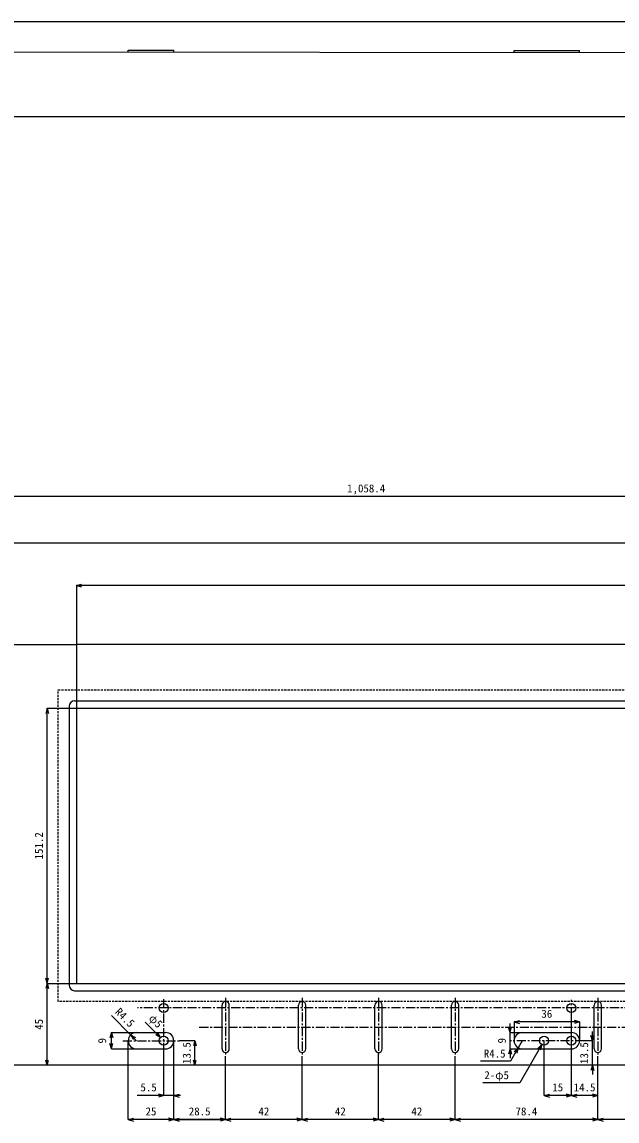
# Model space of a CAD drawing. Units: millimetres on the paper. Extents: x -1340 to 347, y -1042 to 475.
# Drawn here: x -438 to -111, y -132 to 472 of the extents above; entities that cross this region are included whole.
import ezdxf
from ezdxf.enums import TextEntityAlignment as Align

# ---------------------------------------------------------------- set-up
doc = ezdxf.new("R2010")
doc.units = ezdxf.units.MM
doc.linetypes.add('CHAIN1', pattern=[8, 5, -1, 1, -1])
doc.linetypes.add('DASHED1', pattern=[1.8, 1.2, -0.6])
doc.layers.add('0-0_外形図', color=7, linetype='Continuous')
doc.layers.add('0-1_寸法線', color=4, linetype='Continuous')
doc.styles.add('ＭＳ ゴシック', font='')
doc.styles.get('ＭＳ ゴシック').set_extended_font_data('MS Gothic')

msp = doc.modelspace()

# ---------------------------------------------------------------- linework, layer by layer
at = {"layer": '0-0_外形図'}
for p, q in [((275.406, 471.664), (-455.994, 471.664)), ((-465.826, 455.28), (275.406, 454.664)), ((-379.494, 455.208), (-379.494, 456.208)), ((-379.494, 456.208), (-354.494, 456.208)), ((-354.494, 455.188), (-354.494, 456.188)), ((-167.594, 455.032), (-167.594, 456.032)), ((-167.594, 456.032), (-131.594, 456.032)), ((-131.594, 455.002), (-131.594, 456.002)), ((-757.994, 419.664), (275.406, 419.664)), ((-448.158, 129.664), (-407.994, 129.664)), ((270.406, 129.664), (-407.994, 129.664)), ((-408.994, 98.664), (219.406, 98.664)), ((-411.994, 95.664), (-411.994, -57.536)), ((-407.994, 94.664), (-407.994, -56.536)), ((-407.994, -56.536), (218.406, -56.536)), ((-408.994, -60.536), (219.406, -60.536)), ((-327.994, -92.536), (-327.994, -68.536)), ((-323.994, -92.536), (-323.994, -68.536)), ((-285.994, -92.536), (-285.994, -68.536)), ((-281.994, -92.536), (-281.994, -68.536)), ((-243.994, -92.536), (-243.994, -68.536)), ((-239.994, -92.536), (-239.994, -68.536)), ((-201.994, -92.536), (-201.994, -68.536)), ((-197.994, -92.536), (-197.994, -68.536)), ((-123.594, -92.536), (-123.594, -68.536)), ((-119.594, -92.536), (-119.594, -68.536)), ((-374.994, -83.536), (-358.994, -83.536)), ((-163.094, -83.536), (-136.094, -83.536)), ((-374.994, -92.536), (-358.994, -92.536)), ((-163.094, -92.536), (-136.094, -92.536)), ((270.406, -101.536), (-767.994, -101.536))]:
    msp.add_line(p, q, dxfattribs=at)
at = {"layer": '0-0_外形図', "color": 4}
msp.add_line((-388.763, -56.536), (-136.094, -56.536), dxfattribs=at)
at = {"layer": '0-0_外形図', "color": 5, "linetype": 'DASHED1'}
msp.add_line((228.406, -66.536), (-417.994, -66.536), dxfattribs=at)
msp.add_lwpolyline([(-417.994, -66.536), (-417.994, 104.664), (228.406, 104.664), (228.406, -66.536)], dxfattribs=at)
at = {"layer": '0-0_外形図'}
msp.add_lwpolyline([(-407.994, 94.664), (218.406, 94.664), (218.406, -56.536)], dxfattribs=at)
for centre in [(-359.994, -70.036), (-136.094, -70.036), (-359.994, -88.036), (-151.094, -88.036), (-136.094, -88.036)]:
    msp.add_circle(centre, 2.5, dxfattribs=at)
for centre, radius, start, end in [((-408.994, 95.664), 3, 90, 180), ((-408.994, -57.536), 3, 180, 270), ((-325.994, -68.536), 2, 0, 180), ((-283.994, -68.536), 2, 0, 180), ((-241.994, -68.536), 2, 0, 180), ((-199.994, -68.536), 2, 0, 180), ((-121.594, -68.536), 2, 0, 180), ((-374.994, -88.036), 4.5, 90, 270), ((-358.994, -88.036), 4.5, 270, 90), ((-163.094, -88.036), 4.5, 90, 270), ((-136.094, -88.036), 4.5, 270, 90), ((-325.994, -92.536), 2, 180, 0), ((-283.994, -92.536), 2, 180, 0), ((-241.994, -92.536), 2, 180, 0), ((-199.994, -92.536), 2, 180, 0), ((-121.594, -92.536), 2, 180, 0)]:
    msp.add_arc(centre, radius, start, end, dxfattribs=at)
at = {"layer": '0-1_寸法線'}
for p, q in [((280.406, 210.896), (-777.994, 210.896)), ((280.406, 185.305), (-458.738, 185.305)), ((-407.994, 162.079), (-405.097, 162.855)), ((218.406, 162.079), (-407.994, 162.079)), ((-407.994, 162.079), (-405.097, 161.302)), ((-407.994, 162.079), (-407.994, 94.664)), ((-424.057, 94.664), (-424.833, 91.766)), ((-424.057, -56.536), (-424.057, 94.664)), ((-424.057, 94.664), (-423.28, 91.766)), ((-424.057, 94.664), (-407.994, 94.664)), ((-424.057, -56.536), (-424.833, -53.639)), ((-424.057, -56.536), (-423.28, -53.639)), ((-424.057, -56.536), (-424.833, -59.434)), ((-424.057, -101.536), (-424.057, -56.536)), ((-424.057, -56.536), (-423.28, -59.434)), ((-424.057, -56.536), (-407.994, -56.536)), ((-378.176, -84.854), (-388.783, -74.248)), ((-361.762, -86.269), (-370.247, -77.783)), ((-167.594, -77.738), (-164.697, -76.961)), ((-131.594, -77.738), (-167.594, -77.738)), ((-167.594, -77.738), (-164.697, -78.514)), ((-167.594, -77.738), (-167.594, -88.036)), ((-136.094, -118.18), (-136.094, -74.536)), ((-131.594, -77.738), (-134.492, -76.961)), ((-131.594, -77.738), (-134.492, -78.514)), ((-131.594, -77.738), (-131.594, -88.036)), ((-388.763, -83.536), (-389.539, -86.434)), ((-388.763, -83.536), (-374.994, -83.536)), ((-388.763, -83.536), (-387.986, -86.434)), ((-361.762, -86.269), (-363.262, -83.671)), ((-169.791, -83.536), (-170.567, -80.639)), ((-169.791, -83.536), (-169.791, -78.536)), ((-169.791, -83.536), (-169.014, -80.639)), ((-169.791, -92.536), (-169.791, -83.536)), ((-169.791, -83.536), (-163.094, -83.536)), ((-124.585, -88.036), (-124.585, -83.036)), ((-388.763, -92.536), (-389.539, -89.639)), ((-388.763, -92.536), (-387.986, -89.639)), ((-379.494, -131.376), (-379.494, -88.036)), ((-374.994, -88.036), (-378.176, -84.854)), ((-378.176, -84.854), (-375.578, -86.354)), ((-378.176, -84.854), (-376.676, -87.453)), ((-361.762, -86.269), (-364.36, -84.769)), ((-354.494, -131.376), (-354.494, -88.036)), ((-354.494, -118.18), (-354.494, -88.036)), ((-342.883, -88.036), (-351.41, -88.036)), ((-342.883, -88.036), (-343.66, -90.934)), ((-342.883, -101.536), (-342.883, -88.036)), ((-342.883, -88.036), (-342.107, -90.934)), ((-152.344, -90.202), (-164.499, -111.254)), ((-152.344, -90.202), (-154.466, -92.323)), ((-152.344, -90.202), (-153.121, -93.099)), ((-151.094, -118.18), (-151.094, -88.036)), ((-124.585, -88.036), (-129.091, -88.036)), ((-124.585, -88.036), (-125.362, -85.139)), ((-124.585, -88.036), (-123.809, -85.139)), ((-124.585, -101.536), (-124.585, -88.036)), ((-388.763, -92.536), (-374.994, -92.536)), ((-359.994, -118.18), (-359.994, -94.169)), ((-325.994, -131.376), (-325.994, -96.536)), ((-325.994, -131.376), (-325.994, -96.536)), ((-283.994, -131.376), (-283.994, -96.536)), ((-241.994, -131.376), (-241.994, -94.536)), ((-199.994, -131.376), (-199.994, -96.536)), ((-169.791, -92.536), (-170.567, -95.434)), ((-169.791, -92.536), (-169.791, -97.536)), ((-169.791, -92.536), (-169.014, -95.434)), ((-169.791, -92.536), (-163.094, -92.536)), ((-165.344, -91.934), (-169.613, -99.326)), ((-165.344, -91.934), (-167.466, -94.055)), ((-121.594, -131.376), (-121.594, -96.536)), ((-121.594, -118.18), (-121.594, -96.536)), ((-424.057, -101.536), (-424.833, -98.639)), ((-424.057, -101.536), (-423.28, -98.639)), ((-342.883, -101.536), (-343.66, -98.639)), ((-342.883, -101.536), (-342.107, -98.639)), ((-169.613, -99.326), (-186.068, -99.326)), ((-124.585, -101.536), (-125.362, -104.434)), ((-124.585, -101.536), (-124.585, -106.536)), ((-124.585, -101.536), (-123.809, -104.434)), ((-164.499, -111.254), (-184.71, -111.254)), ((-350.832, -118.18), (-374.679, -118.18)), ((-359.994, -118.18), (-362.892, -117.404)), ((-359.994, -118.18), (-362.892, -118.957)), ((-354.494, -118.18), (-351.597, -117.404)), ((-354.494, -118.18), (-351.597, -118.957)), ((-151.094, -118.18), (-148.197, -117.404)), ((-136.094, -118.18), (-151.094, -118.18)), ((-151.094, -118.18), (-148.197, -118.957)), ((-136.094, -118.18), (-138.992, -117.404)), ((-136.094, -118.18), (-138.992, -118.957)), ((-136.094, -118.18), (-133.197, -117.404)), ((-121.594, -118.18), (-136.094, -118.18)), ((-136.094, -118.18), (-133.197, -118.957)), ((-121.594, -118.18), (-124.492, -117.404)), ((-121.594, -118.18), (-124.492, -118.957)), ((-379.494, -131.376), (-376.597, -130.6)), ((-354.494, -131.376), (-379.494, -131.376)), ((-379.494, -131.376), (-376.597, -132.152)), ((-354.494, -131.376), (-357.392, -130.6)), ((-354.494, -131.376), (-357.392, -132.152)), ((-354.494, -131.376), (-351.597, -130.6)), ((-354.494, -131.376), (-351.597, -130.6)), ((-354.494, -131.376), (-325.994, -131.376)), ((-354.494, -131.376), (-351.597, -132.152)), ((-325.994, -131.376), (-354.494, -131.376)), ((-354.494, -131.376), (-351.597, -132.152)), ((-325.994, -131.376), (-328.892, -130.6)), ((-325.994, -131.376), (-328.892, -132.152)), ((-325.994, -131.376), (-323.097, -130.6)), ((-325.994, -131.376), (-323.097, -130.6)), ((-283.994, -131.376), (-325.994, -131.376)), ((-325.994, -131.376), (-323.097, -132.152)), ((-325.994, -131.376), (-323.097, -132.152)), ((-283.994, -131.376), (-286.892, -130.6)), ((-283.994, -131.376), (-286.892, -132.152)), ((-283.994, -131.376), (-281.097, -130.6)), ((-241.994, -131.376), (-283.994, -131.376)), ((-283.994, -131.376), (-281.097, -132.152)), ((-241.994, -131.376), (-244.892, -130.6)), ((-241.994, -131.376), (-244.892, -132.152)), ((-241.994, -131.376), (-239.097, -130.6)), ((-199.994, -131.376), (-241.994, -131.376)), ((-241.994, -131.376), (-239.097, -132.152)), ((-199.994, -131.376), (-202.892, -130.6)), ((-199.994, -131.376), (-202.892, -132.152)), ((-199.994, -131.376), (-197.097, -130.6)), ((-121.594, -131.376), (-199.994, -131.376)), ((-199.994, -131.376), (-197.097, -132.152)), ((-121.594, -131.376), (-124.492, -130.6)), ((-121.594, -131.376), (-124.492, -132.152)), ((-121.594, -131.376), (-118.697, -130.6)), ((-79.594, -131.376), (-121.594, -131.376)), ((-121.594, -131.376), (-118.697, -132.152))]:
    msp.add_line(p, q, dxfattribs=at)
at = {"layer": '0-1_寸法線', "color": 7, "linetype": 'CHAIN1'}
for p, q in [((-359.994, -94.169), (-359.994, -65.264)), ((-325.994, -64.536), (-325.994, -96.536)), ((-283.994, -64.536), (-283.994, -96.536)), ((-241.994, -64.536), (-241.994, -96.536)), ((-199.994, -64.536), (-199.994, -96.536)), ((-136.094, -74.536), (-136.094, -65.536)), ((-121.594, -64.536), (-121.594, -96.536)), ((218.08, -70.036), (-374.351, -70.036)), ((-340.485, -80.536), (212.099, -80.536)), ((-382.484, -88.036), (-351.41, -88.036)), ((-129.091, -88.036), (-169.553, -88.036))]:
    msp.add_line(p, q, dxfattribs=at)
at = {"layer": '0-1_寸法線'}
for points in [[(-388.763, -92.536), (-388.763, -88.036), (-388.763, -83.536)], [(-163.094, -88.036), (-165.344, -91.934), (-166.121, -94.831)]]:
    msp.add_lwpolyline(points, dxfattribs=at)

# ---------------------------------------------------------------- texts
at = {"layer": '0-1_寸法線', "style": 'ＭＳ ゴシック'}
for s, p in [('1,058.4', (-259.294, 211.896)), ('36', (-152.594, -76.738)), ('R4.5', (-184.233, -98.612)), ('2-φ5', (-183.93, -110.475)), ('5.5', (-372.801, -117.18)), ('15', (-146.594, -117.18)), ('14.5', (-134.844, -117.18)), ('25', (-369.994, -130.376)), ('28.5', (-346.244, -130.376)), ('28.5', (-346.244, -130.376)), ('42', (-307.994, -130.376)), ('42', (-265.994, -130.376)), ('42', (-223.994, -130.376)), ('78.4', (-166.794, -130.376))]:
    msp.add_text(s, height=4.399, dxfattribs=at).set_placement(p, align=Align.BOTTOM_LEFT)
for s, rotation, p in [('151.2', 90, (-425.057, 11.564)), ('R4.5', 315, (-388.076, -73.541)), ('45', 90, (-425.057, -82.036)), ('φ5', 315, (-369.54, -77.076)), ('9', 90, (-390.296, -89.553)), ('13.5', 90, (-343.883, -100.786)), ('9', 90, (-170.791, -89.536)), ('13.5', 90, (-125.585, -100.786))]:
    msp.add_text(s, height=4.399, rotation=rotation, dxfattribs=at).set_placement(p, align=Align.BOTTOM_LEFT)

doc.saveas('drawing.dxf')
